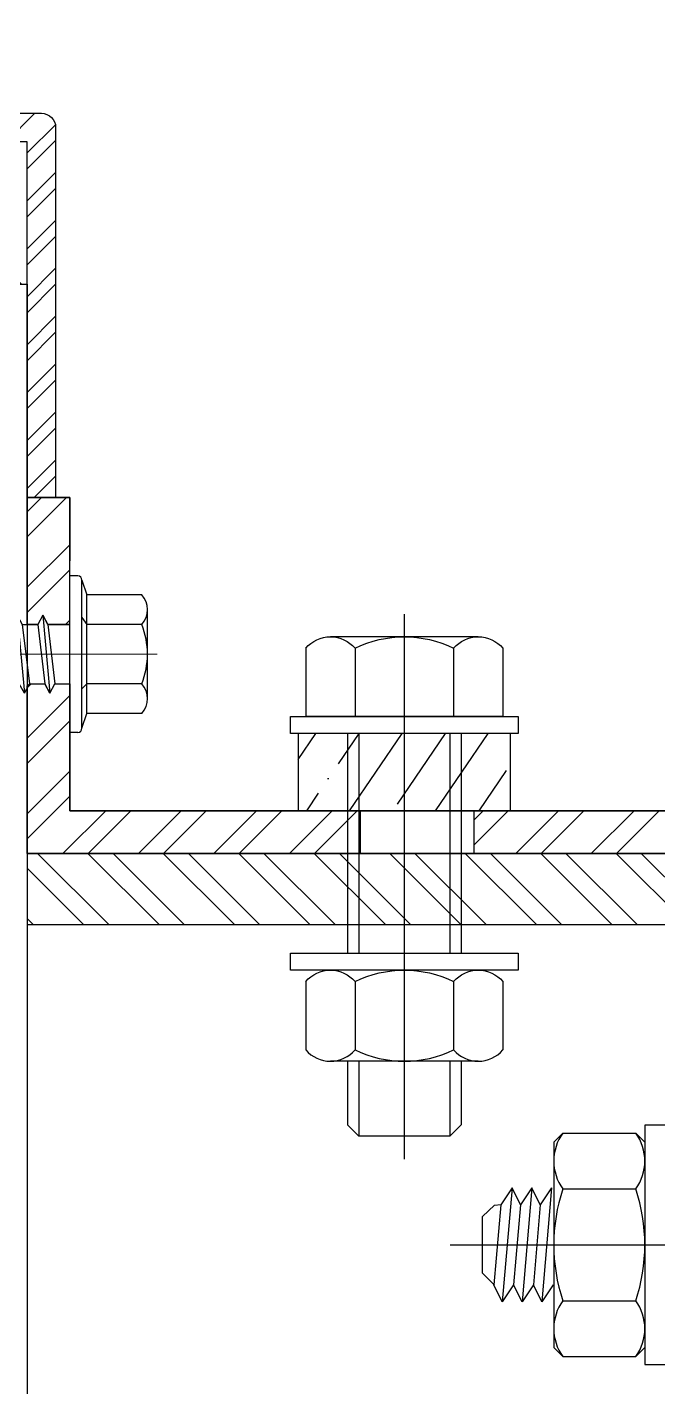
# Model space of a CAD drawing. Header units: millimetres. Extents: x 652937 to 1670132, y 1473552 to 2851037.
# Drawn here: x 708478.4 to 708522.7, y 1525321.1 to 1525416.7 of the extents above; entities that cross this region are included whole.
import ezdxf

# ---------------------------------------------------------------- set-up
doc = ezdxf.new("R2010")
doc.units = ezdxf.units.MM
doc.linetypes.add('CENTER', pattern=[50.800000000000004, 31.75, -6.35, 6.35, -6.35])
doc.linetypes.add('HIDDEN', pattern=[0.375, 0.25, -0.125])
doc.layers.add('000 - STRUCTURE_STEEL_ACCESORIES_DEF_SUB', color=7, linetype='Continuous', plot=False)
for name, color, linetype in [('000 - STRUCTURE_STEEL_ACCESORIES_SUB_COLOR_3', 7, 'Continuous'), ('010 - ASPG_ACCESSORIES_HATCH_', 7, 'Continuous'), ('010 - ASPG_ACCESSORIES_MAIN_COLOR_1', 7, 'Continuous'), ('010 - ASPG_ACCESSORIES_SUB_COLOR_1', 7, 'Continuous'), ('010 - ASPG_FASTERN_HIDDEN_', 7, 'Continuous'), ('010 - ASPG_FASTERN_MAIN_COLOR_1', 7, 'Continuous'), ('010 - ASPG_FASTERN_SUB_COLOR_2', 7, 'Continuous'), ('010 - ASPG_FRAMING_CUT_COLOR_4', 7, 'Continuous'), ('010 - ASPG_FRAMING_HATCH_', 7, 'Continuous'), ('010 - ASPG_FRAMING_SUB_COLOR_2', 7, 'Continuous'), ('BOLT & SCREW', 7, 'Continuous'), ('tube-stopper', 7, 'Continuous')]:
    doc.layers.add(name, color=color, linetype=linetype)
doc.layers.add('12-GRID', color=7, linetype='CENTER', lineweight=13)
doc.layers.add('A-230-M_FLOOR', color=7, linetype='Continuous', lineweight=25)

# ---------------------------------------------------------------- blocks, each defined once
blk = doc.blocks.new('opening')
at = {"layer": 'A-230-M_FLOOR', "color": 7, "linetype": 'HIDDEN', "ltscale": 30}
blk.add_lwpolyline([(6.959782818565145, 13.7348898552591), (23.21289063012227, 1.69725772831589)], dxfattribs=at)
blk = doc.blocks.new('W-1-PP18-ST_ENT3_REV02_20260413-050421_PP18_ENT3_MAIN_PLAN')
at = {"color": 7, "xscale": 1000, "yscale": 1000, "zscale": 1000, "rotation": 90.00830806532032}
blk.add_blockref('opening', (9903.249421250308, -22408.60476810485), dxfattribs=at)
blk = doc.blocks.new('000_ASPG_TYP_FILES_FRAMING_EXTR_BREAKLINE_TYPE_2')
at = {"layer": '010 - ASPG_FRAMING_HATCH_', "transparency": 33554585}
h = blk.add_hatch(dxfattribs=at)
h.set_pattern_fill('ANSI32', scale=0.25)
h.set_pattern_definition([(45, (0, 0), (-1.683798022700467, 1.683798022700467), []), (45, (1.1225325, 0), (-1.683798022700467, 1.683798022700467), [])])
h.paths.add_polyline_path([(131.0000000002328, 91.00000000058208, 0.4142135623730951), (132.0000000003492, 90.00000000046566), (140.0000000002328, 90.00000000046566, 0.4142135623730951), (141.0000000002328, 91.00000000046566), (141.0000000002328, 100.0000000004657), (2.000000000465661, 100.0000000004657), (2.000000000465661, 125.0000000004657), (4.656612873077393e-10, 125.0000000004657), (4.656612873077393e-10, 99.00000000046566, 0.4142135623730951), (1.000000000465661, 98.00000000046566), (63.00000000023283, 98.00000000046566, -0.414213562373093), (64.00000000023283, 97.00000000046566), (64.00000000023277, 3, -0.4142135623730951), (63.00000000023277, 2), (4.655476004700176e-10, 2), (-5.684341886080801e-14, 0), (141.0000000002328, -6.05359673500061e-09), (141.0000000002328, 8.99999999650754, 0.4142135623730951), (140.0000000002328, 9.99999999650754), (132.0000000003492, 9.99999999650754, 0.4142135623730951), (131.0000000002328, 8.999999996391125), (131.0000000002328, 3, -0.4142135623730951), (130.0000000002328, 2), (67.00000000034919, 2, -0.4142135623730951), (66.00000000023277, 3.000000000116415), (66.00000000023283, 97.00000000034925, -0.4142135623730951), (67.00000000034925, 98.00000000046566), (130.0000000002328, 98.00000000046566, -0.414213562373095), (131.0000000002328, 97.00000000046566)])
h.paths.add_polyline_path([(133.0000000002328, 92.00000000372529), (133.0000000002328, 98.00000000046566), (139.0000000004657, 98.00000000046566), (139.0000000004657, 92.00000000372529)], flags=16)
h.paths.add_polyline_path([(133.0000000002328, 7.999999996740371), (139.0000000004656, 7.999999996740371), (139.0000000004656, 2), (133.0000000002328, 2)], flags=16)
at = {"layer": '010 - ASPG_FRAMING_HATCH_'}
h = blk.add_hatch(dxfattribs=at)
h.set_pattern_fill('ANSI37', scale=0.5954980955866349, angle=-90.00000000000001)
h.set_pattern_definition([(314.9999999999999, (1257419.192862035, -519973.9224064052), (1.336931354494228, 1.336931354494224), []), (44.99999999999984, (1257419.192862035, -519973.9224064052), (-1.336931354494223, 1.336931354494228), [])])
edge = h.paths.add_edge_path()
edge.add_ellipse((11.52796953045714, 105.0000000013979), major_axis=(-3.510345640540481e-14, -4.999999999272404), ratio=0.6444816938462435, start_angle=180, end_angle=360, ccw=False)
edge.add_line((11.52796953045714, 110.0000000004666), (2.000000001098726, 110.0000000004666))
edge.add_arc((-7.899917496811156, 105.0000000013979), 11.09091368915029, -26.79627343179601, 26.796273430967574, ccw=False)
edge.add_line((2.000000001070532, 100.0000000018636), (11.52796953042895, 100.0000000018636))
at = {"layer": '010 - ASPG_FRAMING_CUT_COLOR_4', "color": 7}
blk.add_lwpolyline([(64.00000000023277, 3), (64.00000000023283, 97.00000000046566, 0.4142135623730951), (63.00000000023283, 98.00000000046566), (1.000000000465661, 98.00000000046566, -0.4142135623730951), (4.656612873077393e-10, 99.00000000046566), (4.656612873077393e-10, 125.0000000004657), (2.000000000465661, 125.0000000004657), (2.000000000465661, 100.0000000004657), (141.0000000002328, 100.0000000004657)], format="xyb", dxfattribs=at)
blk = doc.blocks.new('*U8772')
at = {"layer": '010 - ASPG_FRAMING_SUB_COLOR_2', "color": 7}
blk.add_lwpolyline([(60.00000000297587, 2.000000000715772), (60.00000000297587, 4), (1234.000000002972, 4.000000001237343), (1234.000000002972, 2.000000001953115)], close=True, dxfattribs=at)
at = {"color": 7, "rotation": 89.99999999999999}
blk.add_blockref('000_ASPG_TYP_FILES_FRAMING_EXTR_BREAKLINE_TYPE_2', (1343.999999999996, 1.487396872335012e-09), dxfattribs=at)
blk = doc.blocks.new('W-1-PP18-ST_ENT3_REV02_20260413-054934_PP18_ENT3_ASPG_MAIN_PL')
at = {"color": 7, "rotation": 90}
blk.add_blockref('*U8772', (8152.999999998603, -448), dxfattribs=at)
blk = doc.blocks.new('*U8431')
at = {"layer": '12-GRID', "color": 7, "linetype": 'CENTER'}
blk.add_line((0, 6.142561988594025), (0, -18.19999999999891), dxfattribs=at)
at = {"layer": 'BOLT & SCREW', "color": 7}
for p, q in [((-4.170000000000073, 5.049999999999272), (-4.170000000000073, 1.200000000000728)), ((3.127500000000509, 5.450000000000728), (-3.127500000000509, 5.450000000000728)), ((-2.084999999999127, 5.049999999999272), (-2.084999999999127, 1.200000000000728)), ((2.084999999999127, 5.049999999999272), (2.084999999999127, 1.200000000000728)), ((4.170000000000073, 5.049999999999272), (4.170000000000073, 1.200000000000728)), ((-5.200000000000728, 0.8500000000003638), (-4.170000000000073, 1.200000000000728)), ((4.170000000000073, 1.200000000000728), (-4.170000000000073, 1.200000000000728)), ((-2.57630675031578, 0.8500000000003638), (-2.084999999999127, 1.200000000000728)), ((2.44630675031658, 0.8500000000003638), (2.084999999999127, 1.200000000000728)), ((5.200000000000728, 0.8500000000003638), (4.170000000000073, 1.200000000000728)), ((-5.5, 0.5499999999992724), (-5.5, 0)), ((5.5, 0), (-5.5, 0)), ((5.200000000000728, 0.8500000000003638), (-5.200000000000728, 0.8500000000003638)), ((-2.084999999999127, -1.547816335794778), (-2.084999999999127, 0)), ((2.084999999999013, -1.047816335789321), (2.084999999999127, 0)), ((5.5, 0.5499999999992724), (5.5, 0)), ((-2.729999999999563, -1.899999999995998), (2.729999999999563, -1.399999999995998)), ((-2.729999999999563, -1.899999999995998), (-2.084999999999127, -1.547816335789321)), ((-2.729999999999563, -1.899999999995998), (-2.084999999999127, -2.252183664200857)), ((-2.084999999999127, -1.547816335789321), (2.084999999999127, -1.047816335789321)), ((-2.084999999999127, -2.252183664200857), (2.084999999999127, -1.752183664200857)), ((2.729999999999563, -1.399999999995998), (2.084999999999127, -1.047816335789321)), ((2.729999999999563, -1.399999999995998), (2.084999999999127, -1.752183664200857)), ((2.084999999999013, -2.847816335790412), (2.0849999999989, -1.752183664201084)), ((-2.084999999999013, -3.347816335790412), (-2.084999999999127, -2.252183664206314)), ((-2.084999999999127, -3.347816335790412), (2.084999999999127, -2.847816335790412)), ((2.729999999999563, -3.19999999999709), (2.084999999999127, -2.847816335790412)), ((-2.729999999999563, -3.69999999999709), (2.729999999999563, -3.19999999999709)), ((-2.729999999999563, -3.69999999999709), (-2.084999999999127, -3.347816335790412)), ((-2.729999999999563, -3.69999999999709), (-2.084999999999127, -4.052183664201948)), ((-2.084999999999127, -4.052183664201948), (2.084999999999127, -3.552183664201948)), ((2.729999999999563, -3.19999999999709), (2.084999999999127, -3.552183664201948)), ((2.084999999999241, -4.647816335791504), (2.084999999999241, -3.552183664201948)), ((-2.0849999999989, -5.147816335791504), (-2.084999999999013, -4.052183664201948)), ((-2.084999999999127, -5.147816335791504), (2.084999999999127, -4.647816335791504)), ((-2.084999999999127, -5.147816335791504), (2.084999999999127, -4.647816335791504)), ((2.729999999999563, -4.999999999998181), (2.084999999999127, -4.647816335791504)), ((2.729999999999563, -4.999999999998181), (2.084999999999127, -4.647816335791504)), ((-2.729999999999563, -5.499999999998181), (2.729999999999563, -4.999999999998181)), ((-2.729999999999563, -5.499999999998181), (2.729999999999563, -4.999999999998181)), ((-2.729999999999563, -5.499999999998181), (-2.084999999999127, -5.147816335791504)), ((-2.729999999999563, -5.499999999998181), (-2.084999999999127, -5.147816335791504)), ((-2.729999999999563, -5.499999999998181), (-2.084999999999127, -5.852183664203039)), ((-2.729999999999563, -5.499999999998181), (-2.084999999999127, -5.852183664203039)), ((-2.084999999999127, -5.852183664203039), (2.084999999999127, -5.352183664203039)), ((-2.084999999999127, -5.852183664203039), (2.084999999999127, -5.352183664203039)), ((2.729999999999563, -4.999999999998181), (2.084999999999127, -5.352183664203039)), ((2.729999999999563, -4.999999999998181), (2.084999999999127, -5.352183664203039)), ((2.084999999999127, -6.447816335792595), (2.084999999999127, -5.352183664203039)), ((2.084999999999127, -6.447816335792595), (2.084999999999241, -5.352183664203039)), ((-2.084999999999127, -6.947816335792595), (-2.0849999999989, -5.852183664203039)), ((-2.084999999999127, -6.947816335792595), (-2.084999999999127, -5.852183664203039)), ((-2.084999999999127, -6.947816335792595), (2.084999999999127, -6.447816335792595)), ((2.729999999999563, -6.799999999999272), (2.084999999999127, -6.447816335792595)), ((-2.729999999999563, -7.299999999999272), (2.729999999999563, -6.799999999999272)), ((-2.729999999999563, -7.299999999999272), (-2.084999999999127, -6.947816335792595)), ((-2.729999999999563, -7.299999999999272), (-2.084999999999127, -7.652183664204131)), ((-2.084999999999127, -7.652183664204131), (2.084999999999127, -7.152183664204131)), ((2.729999999999563, -6.799999999999272), (2.084999999999127, -7.152183664204131)), ((2.084999999999127, -8.247816335793686), (2.084999999999127, -7.152183664204131)), ((-2.084999999999127, -8.747816335793686), (-2.084999999999127, -7.652183664204131)), ((0.4333070988686814, -8.43729858455481), (2.084999999999127, -8.247816335793686)), ((2.729999999999563, -8.599999999998545), (2.084999999999127, -8.247816335793686)), ((-2.729999999999563, -9.099999999998545), (-2.084999999999127, -8.747816335793686)), ((-2.729999999999563, -9.099999999998545), (-1.568355612604137, -8.982641209644498)), ((-2.729999999999563, -9.099999999998545), (-2.084999999999127, -9.452183664205222)), ((-2.084999999999127, -8.747816335793686), (-1.064489079482883, -8.605286877620529)), ((-2.084999999999127, -9.452183664205222), (-1.629698446698967, -9.388594061787444)), ((-2.084999999999127, -10.54781633579296), (-2.084999999999127, -9.452183664205222)), ((0.7141825614198751, -8.775605983184505), (2.729999999999563, -8.599999999998545)), ((0.7141825614198751, -9.102437496409038), (2.084999999999127, -8.952183664205222)), ((2.729999999999563, -8.599999999998545), (2.084999999999127, -8.952183664205222)), ((2.084999999999127, -10.04781633579296), (2.084999999999127, -8.952183664205222)), ((0.7141825614198751, -10.20507654483481), (2.084999999999127, -10.04781633579296)), ((0.7141825614198751, -10.57560598318378), (2.729999999999563, -10.39999999999964)), ((2.729999999999563, -10.39999999999964), (2.084999999999127, -10.04781633579296)), ((2.729999999999563, -10.39999999999964), (2.084999999999127, -10.75218366420449)), ((-2.729999999999563, -10.89999999999964), (-2.084999999999127, -10.54781633579296)), ((-2.729999999999563, -10.89999999999964), (-1.844567201240352, -10.81054635710279)), ((-2.729999999999563, -10.89999999999964), (-2.084999999999127, -11.25218366420449)), ((-2.084999999999127, -10.54781633579296), (-1.798826981090315, -10.50784803706301)), ((-2.084999999999127, -11.25218366420449), (-1.907557413303948, -11.22740118002912)), ((-2.084999999999127, -12.40167565273805), (-2.084999999999127, -11.25218366420449)), ((0.7141825614198751, -10.90243749640831), (2.084999999999127, -10.75218366420449)), ((2.084999999999127, -10.75218366420449), (2.084999999999127, -15.59999999999854)), ((-2.084999999999127, -12.40167565273805), (-2.084999999999127, -15.59999999999854)), ((0, -17.19999999999891), (-2.084999999999127, -15.59999999999854)), ((0, -17.19999999999891), (2.084999999999127, -15.59999999999854))]:
    blk.add_line(p, q, dxfattribs=at)
blk.add_lwpolyline([(0, -17.19999999999891), (0.7141825614198751, -11.45704931750151), (0.7141825614198751, -8.736688384093213, 0.4176573264866609), (0.4106596181591158, -8.436709070021607, 0.07099332720072511), (-1.529698998669119, -8.726820576112004), (-2.084999999999127, -12.40167565273805)], format="xyb", dxfattribs=at)
for centre, radius, start, end in [((-3.127500000000509, 3.891492187500262), 1.55850781249987, 48.01707852331997, 131.98292147668), ((0, -0.1840312499989523), 5.634031249999114, 68.2799117114248, 111.7200882885752), ((3.127500000000509, 3.891492187500262), 1.558507812499965, 48.01707852331997, 131.98292147668), ((-5.200000000000728, 0.5499999999992724), 0.3, 90, 180), ((5.200000000000728, 0.5499999999992724), 0.3, 0, 90)]:
    blk.add_arc(centre, radius, start, end, dxfattribs=at)
blk = doc.blocks.new('G$C7D677D58')
at = {"layer": 'tube-stopper'}
h = blk.add_hatch(dxfattribs=at)
h.set_pattern_fill('ANSI35', scale=0.02, angle=280.6768409131589, style=0)
h.set_pattern_definition([(145.6768409131589, (67.45353497568851, -13.09426057516771), (0.00281929956869494, 0.00412935224241727), []), (145.6768409131589, (67.45006064978782, -13.09491560150343), (0.00281929956869494, 0.00412935224241727), [0.006249999999999968, -0.001249999999999992, 0, -0.001249999999999992])])
h.paths.add_polyline_path([(0.02989179726182556, 0.01545000000078289), (0.02447319464567954, 0.01545000000078289), (0.02447319464567954, 0.0005500000004303729), (0.02989179726182556, 0.0005500000004303729)])
at = {"layer": '000 - STRUCTURE_STEEL_ACCESORIES_DEF_SUB', "color": 7, "ltscale": 0.1}
blk.add_line((0.03829179726176335, 0.007999999999924512), (0, 0.007999999999924512, -2.806346833239134e-06), dxfattribs=at)
at = {"layer": '000 - STRUCTURE_STEEL_ACCESORIES_SUB_COLOR_3', "color": 7}
for p, q in [((0.01327319464712673, 0, -2.806346833239134e-06), (0.01327319464712673, 0.01599999999996271, -2.806346833239134e-06)), ((0.01327319464712673, 0.01599999999996271, -2.806346833239134e-06), (0.01447319464705288, 0.01599999999996271, -2.806346833239134e-06)), ((0.01447319464705288, 0.01599999999996271, -2.806346833239134e-06), (0.01447319464705288, 0, -2.806346833239134e-06)), ((0.02989179726182556, 0), (0.02989179726182556, 0.01599999999996271)), ((0.02989179726182556, 0.01599999999996271), (0.03109179726175171, 0.01599999999996271)), ((0.03109179726175171, 0.01599999999996271), (0.03109179726175171, 0)), ((0.01247319464710017, 0.01492820323028354, -2.806346833239134e-06), (0.007673194646940829, 0.01492820323028354, -2.806346833239134e-06)), ((0.03109179726175171, 0.001071796769679167), (0.03109179726175171, 0.01492820323028354)), ((0.03589179726191105, 0.01492820323028354), (0.03109179726175171, 0.01492820323028354)), ((0.006873194647141645, 0.002803847577297347, -2.806346833239134e-06), (0.006873194647141645, 0.01319615242266536, -2.806346833239134e-06)), ((0.01327319464712673, 0.002803847577297347, -2.806346833239134e-06), (0.01327319464712673, 0.01319615242266536, -2.806346833239134e-06)), ((0.03669179726193761, 0.002803847577297347), (0.03669179726193761, 0.01319615242266536)), ((0.002400000000079672, 0.01199999999994361, -2.806346833239134e-06), (0.001600000000053114, 0.01119999999991705, -2.806346833239134e-06)), ((0.006873194647141645, 0.01199999999994361, -2.806346833239134e-06), (0.002400000000079672, 0.01199999999994361, -2.806346833239134e-06)), ((0.01247319464710017, 0.01146410161504718, -2.806346833239134e-06), (0.007673194646940829, 0.01146410161504718, -2.806346833239134e-06)), ((0.03589179726191105, 0.01146410161504718), (0.03109179726175171, 0.01146410161504718)), ((0.001600000000053114, 0.00479999999993197, -2.806346833239134e-06), (0.001600000000053114, 0.01119999999991705, -2.806346833239134e-06)), ((0.006873194647141645, 0.01119999999991705, -2.806346833239134e-06), (0.001600000000053114, 0.01119999999991705, -2.806346833239134e-06)), ((0.006873194647141645, 0.00479999999993197, -2.806346833239134e-06), (0.001600000000053114, 0.00479999999993197, -2.806346833239134e-06)), ((0.002400000000079672, 0.003999999999905413, -2.806346833239134e-06), (0.001600000000053114, 0.00479999999993197, -2.806346833239134e-06)), ((0.006873194647141645, 0.003999999999905413, -2.806346833239134e-06), (0.002400000000079672, 0.003999999999905413, -2.806346833239134e-06)), ((0.01247319464710017, 0.00453589838480184, -2.806346833239134e-06), (0.007673194646940829, 0.00453589838480184, -2.806346833239134e-06)), ((0.03589179726191105, 0.00453589838480184), (0.03109179726175171, 0.00453589838480184)), ((0.01247319464710017, 0.001071796769679167, -2.806346833239134e-06), (0.007673194646940829, 0.001071796769679167, -2.806346833239134e-06)), ((0.03589179726191105, 0.001071796769679167), (0.03109179726175171, 0.001071796769679167)), ((0.01447319464705288, 0, -2.806346833239134e-06), (0.01327319464712673, 0, -2.806346833239134e-06)), ((0.03109179726175171, 0), (0.02989179726182556, 0))]:
    blk.add_line(p, q, dxfattribs=at)
at = {"layer": '000 - STRUCTURE_STEEL_ACCESORIES_SUB_COLOR_3', "color": 7, "linetype": 'HIDDEN'}
for p, q in [((0.02989179726182556, 0.01199999999994361), (0.01447319464705288, 0.01199999999994361, -2.806346833239134e-06)), ((0.02989179726182556, 0.01119999999991705), (0.01447319464705288, 0.01119999999991705, -2.806346833239134e-06)), ((0.02989179726182556, 0.00479999999993197), (0.01447319464705288, 0.00479999999993197, -2.806346833239134e-06)), ((0.02989179726182556, 0.003999999999905413), (0.01447319464705288, 0.003999999999905413, -2.806346833239134e-06))]:
    blk.add_line(p, q, dxfattribs=at)
at = {"layer": '000 - STRUCTURE_STEEL_ACCESORIES_SUB_COLOR_3', "color": 7, "elevation": -2.806346833239134e-06}
for points in [[(0.007673194646940829, 0.01492820323028354, 0.4618802153516978), (0.007673194646940829, 0.01146410161504718, 0.2309401076757868), (0.007673194646940829, 0.00453589838480184, 0.461880215351701), (0.007673194646940829, 0.001071796769679167)], [(0.01247319464710017, 0.01492820323028354, -0.4618802153516978), (0.01247319464710017, 0.01146410161504718, -0.2309401076757868), (0.01247319464710017, 0.00453589838480184, -0.461880215351701), (0.01247319464710017, 0.001071796769679167)], [(0.03589179726191105, 0.01492820323028354, -0.4618802153516978), (0.03589179726191105, 0.01146410161504718, -0.2309401076757868), (0.03589179726191105, 0.00453589838480184, -0.4618802153517009), (0.03589179726191105, 0.001071796769679167)]]:
    blk.add_lwpolyline(points, format="xyb", dxfattribs=at)
at = {"layer": 'tube-stopper', "color": 7}
blk.add_lwpolyline([(0.02989179726182556, 0.01545000000078289), (0.02447319464567954, 0.01545000000078289), (0.02447319464567954, 0.0005500000004303729), (0.02989179726182556, 0.0005500000004303729)], close=True, dxfattribs=at)
blk = doc.blocks.new('000_ASPG_TYP_FILES__ASPG_BK_TYPE_1')
at = {"layer": '010 - ASPG_ACCESSORIES_HATCH_'}
h = blk.add_hatch(dxfattribs=at)
h.set_pattern_fill('ANSI32', scale=10, angle=360)
h.set_pattern_definition([(315, (-21437.95921343371, -50286.00325589178), (-2.651650429449554, -2.651650429449553), []), (315, (-21436.19144648369, -50286.00325589178), (-2.651650429449554, -2.651650429449553), [])])
h.paths.add_polyline_path([(2.273743415770468e-10, -31.40024941744377), (3.000000000156434, -31.40024941744377), (3.000000000156433, -50.00000000023283), (0, -50.00000000023283)])
h.paths.add_polyline_path([(0, -2.78305378742516e-10), (11.78062006374603, -2.78305378742516e-10), (11.91500000004453, -0.1825785293985973), (11.91500000004453, -1.247816336041069), (11.27000000019507, -1.60000000033142), (11.91500000004453, -1.952183664621771), (11.91500000004453, -3.000000000321052), (3.000000000156433, -3.000000000321052), (3.000000000156433, -23.40024941740558), (2.273736754432321e-10, -23.40024941740558)])
h.paths.add_polyline_path([(16.08500000020285, -1.452183664519907), (16.73000000005231, -1.100000000229556), (16.08500000020285, -0.7478163361665793), (16.08500000020285, -2.78305378742516e-10), (25.00000000009095, -2.78305378742516e-10), (25.00000000009095, -3.000000000321052), (16.08500000020285, -2.984802567931183)])
at = {"layer": '010 - ASPG_ACCESSORIES_MAIN_COLOR_1', "color": 7}
blk.add_lwpolyline([(25.00000000009095, -2.78305378742516e-10), (0, -2.78305378742516e-10), (0, -50.00000000023283), (3.000000000156433, -50.00000000023283), (3.000000000156433, -3.000000000321052), (25.00000000009095, -3.000000000321052)], close=True, dxfattribs=at)
at = {"layer": '010 - ASPG_ACCESSORIES_SUB_COLOR_1', "color": 7, "elevation": -0.002806346833239131}
for points in [[(0, -2.78305378742516e-10), (11.78062006374603, -2.78305378742516e-10), (11.91500000004453, -0.1825785293985973), (11.91500000004453, -1.247816336041069), (11.27000000019507, -1.60000000033142), (11.91500000004453, -1.952183664621771), (11.91500000004453, -3.000000000321052), (3.000000000156433, -3.000000000321052), (3.000000000156433, -23.40024941740558), (2.273736754432321e-10, -23.40024941740558)], [(16.08500000020285, -1.452183664519907), (16.73000000005231, -1.100000000229556), (16.08500000020285, -0.7478163361665793), (16.08500000020285, -2.78305378742516e-10), (25.00000000009095, -2.78305378742516e-10), (25.00000000009095, -3.000000000321052), (16.08500000020285, -2.984802567931183)], [(2.273736754432321e-10, -31.40024941744377), (3.000000000156433, -31.40024941744377), (3.000000000156433, -50.00000000023283), (0, -50.00000000023283)]]:
    blk.add_lwpolyline(points, close=True, dxfattribs=at)
blk = doc.blocks.new('000_ASPG_TYP_FILES_20260218-041527_ASPG_BK_TYPE_2')
at = {"layer": '010 - ASPG_ACCESSORIES_HATCH_'}
h = blk.add_hatch(dxfattribs=at)
h.set_pattern_fill('ANSI32', scale=10)
h.set_pattern_definition([(45, (-3428.177979928396, 1640.95329417633), (-2.651650429449553, 2.651650429449553), []), (45, (-3426.410212978396, 1640.95329417633), (-2.651650429449553, 2.651650429449553), [])])
h.paths.add_polyline_path([(0, 49.99999999995453), (-4.999999999995453, 49.99999999995453), (-4.999999999995453, 4.999999999995453), (-49.99999999995453, 4.999999999995453), (-49.99999999995453, 0), (0, 0)])
at = {"layer": '010 - ASPG_ACCESSORIES_MAIN_COLOR_1', "color": 7}
blk.add_lwpolyline([(0, 49.99999999995453), (-4.999999999995453, 49.99999999995453), (-4.999999999995453, 4.999999999995453), (-49.99999999995453, 4.999999999995453), (-49.99999999995453, 0), (0, 0)], close=True, dxfattribs=at)
blk = doc.blocks.new('000_ASPG_TYP_FILES_EXPANSION_BOLT_1')
at = {"layer": '010 - ASPG_FASTERN_HIDDEN_', "color": 7, "linetype": 'CENTER'}
blk.add_line((-15.26864065614063, 9.349345953436885e-16), (74.85623900254723, -4.583622674533936e-15), dxfattribs=at)
at = {"layer": '010 - ASPG_FASTERN_MAIN_COLOR_1', "color": 7}
for p, q in [((-8.000000000029104, 7.211963661015035), (-7.359999999956925, 7.851963660985349)), ((-7.359999999956925, 7.851963660985349), (-2.24000000001979, 7.851963660985348)), ((-1.600000000034924, 7.211963661015034), (-2.24000000001979, 7.851963660985348)), ((-8.000000000029104, 7.211963661015035), (-8.000000000029104, -7.211963661000481)), ((-1.600000000034924, 7.211963661015034), (-1.600000000034925, -7.211963661000482)), ((-7.359999999956926, 3.925981830441743), (-2.24000000001979, 3.925981830441742)), ((-7.359999999956926, -3.92598183042719), (-2.240000000019791, -3.92598183042719)), ((-7.359999999956927, -7.851963660985347), (-8.000000000029104, -7.211963661000481)), ((-2.240000000019791, -7.851963660985348), (-1.600000000034925, -7.211963661000482)), ((-7.359999999956927, -7.851963660985347), (-2.240000000019791, -7.851963660985348))]:
    blk.add_line(p, q, dxfattribs=at)
blk.add_lwpolyline([(-1.600000000034925, -8.400000000052387), (-5.143516556450961e-16, -8.400000000052387), (5.143516556450961e-16, 8.400000000052387), (-1.600000000034924, 8.400000000052387)], close=True, dxfattribs=at)
for centre, radius, start, end in [((-4.66958333333605, 5.888972745771753), 3.330416666666676, 143.8846352637614, 216.115364737895), ((-4.930416666640667, 5.888972745771753), 3.330416666666676, 323.884635262105, 36.11536473623859), ((4.361666666693054, -2.670750561156677e-16), 12.36166666666667, 161.4825631773627, 198.5174368226373), ((-13.96166666666977, 8.549055197049716e-16), 12.36166666666667, 341.4825631773626, 18.51743682263733), ((-4.66958333333605, -5.888972745771753), 3.330416666666676, 143.884635262105, 216.1153647362386), ((-4.930416666640667, -5.888972745771753), 3.330416666666676, 323.8846352637614, 36.11536473789496)]:
    blk.add_arc(centre, radius, start, end, dxfattribs=at)
at = {"layer": '010 - ASPG_FASTERN_SUB_COLOR_2', "color": 7}
for p, q in [((-10.9215796769422, 4.000000000014553), (-11.72089587236405, 2.799999999973807)), ((-10.9215796769422, 4.000000000014553), (-11.61439999999129, -4.000000000014551)), ((-10.33270272545633, 2.799999999973807), (-10.9215796769422, 4.000000000014553)), ((-9.535979677020805, 4.000000000014553), (-10.33270272545633, 2.799999999973807)), ((-9.535979677020805, 4.000000000014553), (-10.22880000004079, -4.000000000014551)), ((-8.947102725418517, 2.799999999973807), (-9.535979677020805, 4.000000000014553)), ((-8.150379676982993, 4.000000000014553), (-8.947102725418517, 2.799999999973807)), ((-8.150379676982993, 4.000000000014553), (-8.84320000000298, -4.000000000014551)), ((0.6632203230692542, 4.000000000014552), (-0.1335027254826853, 2.799999999973807)), ((0.6632203230692542, 4.000000000014552), (-0.02959999995073328, -4.000000000014552)), ((1.25209727458423, 2.799999999973807), (0.6632203230692542, 4.000000000014552)), ((2.048820323019755, 4.000000000014552), (1.25209727458423, 2.799999999973807)), ((2.048820323019755, 4.000000000014552), (1.355999999999767, -4.000000000014552)), ((2.637697274622042, 2.799999999973807), (2.048820323019755, 4.000000000014552)), ((3.434420323057566, 4.000000000014552), (2.637697274622042, 2.799999999973807)), ((3.434420323057566, 4.000000000014552), (2.741600000037578, -4.000000000014552)), ((4.023297274572542, 2.799999999973806), (3.434420323057566, 4.000000000014552)), ((4.820020323008066, 4.000000000014552), (4.023297274572542, 2.799999999973806)), ((4.820020323008066, 4.000000000014552), (4.127199999988079, -4.000000000014552)), ((5.408897274610354, 2.799999999973806), (4.820020323008066, 4.000000000014552)), ((6.205620323045878, 4.000000000014552), (5.408897274610354, 2.799999999973806)), ((6.205620323045878, 4.000000000014552), (5.512800000025891, -4.000000000014552)), ((6.79449727453175, 2.799999999973806), (6.205620323045878, 4.000000000014552)), ((7.591220322996378, 4.000000000014551), (6.79449727453175, 2.799999999973806)), ((7.591220322996378, 4.000000000014551), (6.898399999947287, -4.000000000014552)), ((8.180097274598666, 2.799999999973806), (7.591220322996378, 4.000000000014551)), ((8.97682032303419, 4.000000000014551), (8.180097274598666, 2.799999999973806)), ((8.97682032303419, 4.000000000014551), (8.284000000014203, -4.000000000014553)), ((9.565697274520062, 2.799999999973806), (8.97682032303419, 4.000000000014551)), ((10.362420323072, 4.000000000014551), (9.565697274520062, 2.799999999973806)), ((10.362420323072, 4.000000000014551), (9.669600000052014, -4.000000000014553)), ((10.95129727458698, 2.799999999973806), (10.362420323072, 4.000000000014551)), ((11.7480203230225, 4.000000000014551), (10.95129727458698, 2.799999999973806)), ((11.7480203230225, 4.000000000014551), (11.05520000000251, -4.000000000014553)), ((12.33689727462479, 2.799999999973806), (11.7480203230225, 4.000000000014551)), ((13.13362032306031, 4.000000000014551), (12.33689727462479, 2.799999999973806)), ((13.13362032306031, 4.000000000014551), (12.44080000004033, -4.000000000014553)), ((13.13362032306031, 4.000000000014551), (47.5000000000291, 4.000000000014549)), ((47.5000000000291, 3.000000000043653), (47.5000000000291, 4.000000000014549)), ((50.50000000005821, 4.000000000014549), (60.29349832783919, 4.565945234964598)), ((50.50000000005821, 1.999999999956341), (50.50000000005821, 4.000000000014549)), ((60.29349832783919, 4.565945234964598), (60.29349832783919, -1.068101395154376)), ((67.5, 4.000000000014547), (60.29349832783919, 3.279349832839213)), ((67.5, -4.000000000014556), (67.5, 4.000000000014547)), ((50.50000000005821, 3.000000000043653), (47.5000000000291, 3.000000000043653)), ((-13.0000000000291, 1.999999999956345), (-12.16536610751064, 2.78428793490457)), ((-13.0000000000291, -1.999999999956343), (-13.0000000000291, 1.999999999956345)), ((-11.72089587236405, 2.799999999973807), (-12.20587009846349, -2.799999999973806)), ((-12.16536610751064, 2.78428793490457), (-11.71493255696259, 2.844075092638378)), ((-10.33270272545633, 2.799999999973807), (-10.81767695155577, -2.799999999973806)), ((-8.947102725418517, 2.799999999973807), (-9.432076951488853, -2.799999999973806)), ((1.25209727458423, 2.799999999973807), (0.7671230484847908, -2.799999999973807)), ((2.637697274622042, 2.799999999973807), (2.152723048435291, -2.799999999973807)), ((4.023297274572542, 2.799999999973806), (3.538323048473103, -2.799999999973807)), ((5.408897274610354, 2.799999999973806), (4.923923048423603, -2.799999999973807)), ((6.79449727453175, 2.799999999973806), (6.309523048461415, -2.799999999973807)), ((8.180097274598666, 2.799999999973806), (7.695123048499227, -2.799999999973807)), ((9.565697274520062, 2.799999999973806), (9.080723048449727, -2.799999999973807)), ((10.95129727458698, 2.799999999973806), (10.46632304848754, -2.799999999973807)), ((12.33689727462479, 2.799999999973806), (11.85192304843804, -2.799999999973807)), ((50.50000000005821, 1.999999999956341), (51.5000000000291, 1.999999999956341)), ((56.22075922007207, 1.999999999956341), (57.5, 1.999999999956341)), ((50.50000000005821, -4.000000000014555), (50.50000000005821, 1.04255772453325)), ((50.65813716000412, 1.193949539578167), (51.02902187901782, 1.193949539578167)), ((52.5, 0.999999999970893), (52.5, -3.214697847761802e-15)), ((54.72792407794623, -0.3162277660012511), (55.27207592205377, 1.316227765986693)), ((56.68357206514338, 1.409183307376221), (57.11225793708581, 1.409183307376221)), ((58.5, 0.9999999999708926), (58.5, -0.03725061344448835)), ((52.02902187898871, 0.1939495396072712), (52.02902187898871, -0.7475786201248443)), ((55.03590488355258, -1.104050547830415), (55.74926603140193, 0.7656552351108951)), ((58.11087046129978, 0.4618428399699006), (58.17742339696269, -0.8002381526894204)), ((53.02902187895961, -1.747578620095741), (54.10159884969471, -1.747578620095741)), ((53.5, -0.9999999999708995), (53.77924077992793, -0.9999999999708995)), ((59.17603592126397, -1.747578620095741), (60.29349832783919, -1.747578620095741)), ((59.4620560821204, -1.036530483703249), (60.29349832783919, -1.068101395154376)), ((60.29349832783919, -1.747578620095741), (60.29349832783919, -4.689106779886064)), ((-13.0000000000291, -1.999999999956343), (-12.16536610751064, -2.835704890574561)), ((-11.61439999999129, -4.000000000014551), (-12.20587009846349, -2.799999999973806)), ((-10.81767695155577, -2.799999999973806), (-11.61439999999129, -4.000000000014551)), ((-10.22880000004079, -4.000000000014551), (-10.81767695155577, -2.799999999973806)), ((-9.432076951488853, -2.799999999973806), (-10.22880000004079, -4.000000000014551)), ((-8.84320000000298, -4.000000000014551), (-9.432076951488853, -2.799999999973806)), ((-8.046476951567456, -2.799999999973806), (-8.84320000000298, -4.000000000014551)), ((0.7671230484847908, -2.799999999973807), (-0.02959999995073328, -4.000000000014552)), ((1.355999999999767, -4.000000000014552), (0.7671230484847908, -2.799999999973807)), ((2.152723048435291, -2.799999999973807), (1.355999999999767, -4.000000000014552)), ((2.741600000037578, -4.000000000014552), (2.152723048435291, -2.799999999973807)), ((3.538323048473103, -2.799999999973807), (2.741600000037578, -4.000000000014552)), ((4.127199999988079, -4.000000000014552), (3.538323048473103, -2.799999999973807)), ((4.923923048423603, -2.799999999973807), (4.127199999988079, -4.000000000014552)), ((5.512800000025891, -4.000000000014552), (4.923923048423603, -2.799999999973807)), ((6.309523048461415, -2.799999999973807), (5.512800000025891, -4.000000000014552)), ((6.898399999947287, -4.000000000014552), (6.309523048461415, -2.799999999973807)), ((7.695123048499227, -2.799999999973807), (6.898399999947287, -4.000000000014552)), ((8.284000000014203, -4.000000000014553), (7.695123048499227, -2.799999999973807)), ((9.080723048449727, -2.799999999973807), (8.284000000014203, -4.000000000014553)), ((9.669600000052014, -4.000000000014553), (9.080723048449727, -2.799999999973807)), ((10.46632304848754, -2.799999999973807), (9.669600000052014, -4.000000000014553)), ((11.05520000000251, -4.000000000014553), (10.46632304848754, -2.799999999973807)), ((11.85192304843804, -2.799999999973807), (11.05520000000251, -4.000000000014553)), ((12.44080000004033, -4.000000000014553), (11.85192304843804, -2.799999999973807)), ((47.5000000000291, -4.000000000014555), (47.5000000000291, -3.000000000043659)), ((47.5000000000291, -3.000000000043659), (50.50000000005821, -3.000000000043659)), ((60.29349832783919, -3.27934983283922), (67.5, -4.000000000014556)), ((12.50000000005821, -4.000000000014553), (47.5000000000291, -4.000000000014555)), ((60.29349832783919, -4.689106779886064), (50.50000000005821, -4.000000000014555))]:
    blk.add_line(p, q, dxfattribs=at)
for centre, start, end in [((51.5000000000291, 0.9999999999708931), 0, 90), ((56.22075922007207, 0.9999999999708927), 90, 161.565051177078), ((57.5, 0.9999999999708926), 0, 90), ((51.02902187901782, 0.1939495396072712), 0, 121.939390925067), ((56.68357206514338, 0.4091833074053249), 90, 159.1163175735186), ((57.11225793708581, 0.4091833074053249), 3.018565158218145, 90), ((53.02902187895961, -0.7475786201248443), 180, 270), ((53.5, -3.27593018771917e-15), 180, 270), ((53.77924077992793, -3.293028754085677e-15), 270, 341.565051177078), ((59.17603592126397, -0.7475786201248448), 183.0185651582182, 270), ((59.4999999999709, -0.03725061344448841), 180, 267.825451638266), ((54.10159884969471, -0.7475786201248444), 270, 339.1163175735186)]:
    blk.add_arc(centre, 1, start, end, dxfattribs=at)
blk = doc.blocks.new('*U8433')
at = {"color": 7}
for name, p, rotation in [('*U8431', (-10.99999999996726, -3.000000000042746, 0.002806346833239138), 180), ('000_ASPG_TYP_FILES_EXPANSION_BOLT_1', (-52.50000000007232, -44.99999999998543, 0.002806346833239131), 270)]:
    blk.add_blockref(name, p, dxfattribs=dict(at, rotation=rotation))
for name, p in [('000_ASPG_TYP_FILES_20260218-041527_ASPG_BK_TYPE_2', (-25.00000000013642, -49.99999999967622, 0.002806346833239131)), ('000_ASPG_TYP_FILES__ASPG_BK_TYPE_1', (-25.00000000009095, 2.78305378742516e-10, 0.002806346833239131))]:
    blk.add_blockref(name, p, dxfattribs=at)
at = {"color": 7, "xscale": 1000, "yscale": 1000, "zscale": 1000}
blk.add_blockref('G$C7D677D58', (-46.47319464580869, -34.50000000042019, 0.002806346833239131), dxfattribs=at)

msp = doc.modelspace()

# ---------------------------------------------------------------- block references
at = {"color": 7}
msp.add_blockref('W-1-PP18-ST_ENT3_REV02_20260413-050421_PP18_ENT3_MAIN_PLAN', (700327.4221813822, 1524612.622296095), dxfattribs=at)

# ---------------------------------------------------------------- next in the draw order: block references
msp.add_blockref('W-1-PP18-ST_ENT3_REV02_20260413-054934_PP18_ENT3_ASPG_MAIN_PL', (700327.4221813822, 1524612.622296095), dxfattribs=at)

# ---------------------------------------------------------------- next in the draw order: block references
at = {"color": 7, "rotation": 90}
msp.add_blockref('*U8433', (708478.4221813788, 1525383.622296094), dxfattribs=at)

doc.saveas('drawing.dxf')
